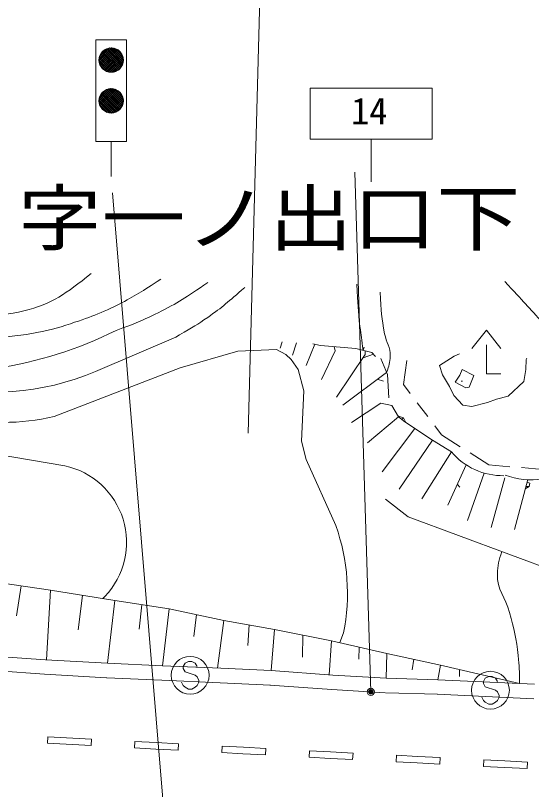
# Model space of a CAD drawing. Units: millimetres, scale not verified. Extents: x 40000 to 680000, y 20000 to 380000.
# Drawn here: x 232131 to 267582, y 283424 to 336626 of the extents above; entities that cross this region are included whole.
import ezdxf
from ezdxf.enums import TextEntityAlignment as Align

# ---------------------------------------------------------------- set-up
doc = ezdxf.new("R2010")
doc.units = ezdxf.units.MM
doc.header["$LTSCALE"] = 1000
doc.header["$PDMODE"] = 32
doc.header["$PDSIZE"] = 500
for name, color, linetype, lineweight in [('M-BGD', 7, 'Continuous', 13), ('M-BMK-HTXT', 7, 'Continuous', 13), ('M-STR-HTXT', 7, 'Continuous', 13), ('M-STR-STRC', 7, 'Continuous', 13)]:
    doc.layers.add(name, color=color, linetype=linetype, lineweight=lineweight)
doc.styles.add('ＭＳ ゴシック', font='')
doc.styles.get('ＭＳ ゴシック').set_extended_font_data('MS Gothic')

msp = doc.modelspace()

# ---------------------------------------------------------------- linework, layer by layer
at = {"layer": 'M-BGD'}
for p, q in [((263480, 313741), (264480, 314991)), ((264480, 314991), (265480, 313741)), ((243151, 314522), (237623, 312145)), ((243407, 314678), (243151, 314522)), ((250443, 314201), (250312, 313759)), ((251447, 314133), (251156, 313269)), ((252695, 314027), (252097, 312564)), ((252548, 314059), (253084, 313942)), ((253084, 313942), (255514, 313747)), ((264480, 313991), (264480, 311991)), ((243434, 312414), (247411, 313554)), ((247411, 313554), (250052, 313672)), ((250052, 313672), (250708, 313320)), ((254084, 313582), (253143, 311602)), ((254021, 313867), (254084, 313582)), ((255514, 313747), (256604, 313471)), ((256076, 313820), (256024, 313618)), ((256163, 313582), (256155, 313320)), ((256604, 313471), (256871, 313187)), ((262266, 313205), (262638, 313376)), ((250708, 313320), (251065, 312979)), ((251065, 312979), (251540, 312284)), ((256155, 313320), (254179, 310386)), ((256722, 313345), (256008, 313101)), ((257223, 313050), (257689, 311946)), ((259006, 312912), (258781, 311256)), ((261272, 312573), (262266, 313205)), ((267220, 312978), (267200, 312284)), ((267250, 313063), (267220, 312978)), ((234793, 309057), (243434, 312414)), ((261468, 311922), (261272, 312573)), ((251540, 312284), (251939, 310830)), ((257625, 312096), (254614, 309831)), ((257689, 311946), (257791, 310339)), ((261958, 311131), (261468, 311922)), ((262337, 311429), (262650, 311899)), ((262650, 311899), (262809, 312288)), ((262809, 312288), (263623, 311873)), ((263623, 311873), (263288, 311082)), ((264480, 311991), (265480, 311991)), ((267200, 312284), (267061, 311478)), ((256989, 311618), (257415, 311483)), ((258781, 311256), (259246, 310646)), ((263073, 311034), (262337, 311429)), ((262751, 311491), (262836, 311489)), ((267061, 311478), (265973, 310452)), ((251939, 310830), (251785, 307357)), ((262237, 310511), (261958, 311131)), ((263288, 311082), (263073, 311034)), ((262863, 309848), (262237, 310511)), ((265173, 310244), (264555, 310030)), ((265973, 310452), (265173, 310244)), ((257228, 309969), (255215, 308643)), ((257228, 309969), (257988, 309819)), ((257988, 309819), (258447, 309044)), ((259731, 310010), (260458, 309055)), ((263488, 309747), (262863, 309848)), ((264555, 310030), (263488, 309747)), ((258405, 309119), (258782, 308981)), ((258447, 309044), (256318, 307260)), ((258447, 309044), (258872, 308696)), ((258782, 308981), (258662, 308868)), ((258782, 308981), (258940, 308641)), ((258872, 308696), (260776, 307436)), ((259573, 308232), (257323, 305254)), ((260942, 308419), (261407, 307809)), ((261407, 307809), (262691, 306986)), ((226239, 307270), (235515, 305673)), ((251785, 307357), (252102, 306111)), ((260776, 307436), (258484, 304077)), ((260776, 307436), (262077, 306642)), ((262077, 306642), (260036, 303397)), ((263365, 306555), (264649, 305732)), ((252102, 306111), (254142, 301561)), ((263098, 305737), (261832, 302963)), ((264649, 305732), (266093, 305613)), ((266891, 305547), (268334, 305428)), ((264327, 305175), (263181, 301908)), ((262487, 304399), (262666, 304210)), ((265753, 304840), (264813, 301437)), ((267319, 304722), (266411, 301305)), ((267272, 304545), (267475, 304470)), ((267475, 304470), (267411, 304241)), ((267411, 304241), (267153, 304096)), ((267193, 304247), (267411, 304241)), ((230502, 297704), (234543, 297128)), ((232522, 297416), (232205, 295356)), ((234543, 297128), (234271, 292340)), ((234543, 297128), (238946, 296412)), ((236744, 296770), (236445, 294395)), ((238946, 296412), (238442, 292103)), ((238946, 296412), (242681, 295844)), ((240814, 296128), (240623, 294453)), ((242681, 295844), (242223, 291934)), ((242681, 295844), (246435, 295046)), ((244558, 295445), (244384, 293950)), ((246435, 295046), (246017, 291768)), ((246435, 295046), (249927, 294432)), ((248181, 294739), (248082, 293333)), ((249927, 294432), (249687, 291596)), ((249927, 294432), (253835, 293655)), ((251881, 294043), (251850, 292518)), ((254669, 294186), (254406, 293523)), ((253835, 293655), (253691, 291310)), ((253835, 293655), (257638, 292779)), ((255736, 293217), (255713, 292373)), ((234191, 292345), (230001, 292644)), ((257638, 292779), (257596, 291070)), ((257638, 292779), (261341, 291982)), ((238442, 292103), (234191, 292345)), ((242223, 291934), (238442, 292103)), ((259489, 292380), (259386, 291659)), ((234120, 291347), (229930, 291647)), ((246239, 291758), (242223, 291934)), ((249687, 291596), (246239, 291758)), ((253936, 291295), (249687, 291596)), ((261341, 291982), (261142, 290967)), ((261341, 291982), (266747, 290703)), ((262645, 291674), (262639, 291187)), ((238386, 291105), (234134, 291347)), ((242178, 290935), (238398, 291104)), ((257596, 291070), (253936, 291295)), ((261142, 290967), (257596, 291070)), ((246195, 290759), (242179, 290935)), ((249640, 290597), (246192, 290759)), ((253865, 290297), (249616, 290598)), ((267778, 290655), (261142, 290967)), ((257535, 290072), (253875, 290296)), ((261113, 289967), (257567, 290070)), ((267731, 289656), (261095, 289968))]:
    msp.add_line(p, q, dxfattribs=at)
msp.add_lwpolyline([(257554, 303389), (259117, 302175), (269479, 298328), (271784, 299173)], dxfattribs=at)
for centre, radius, start, end in [((230127, 332902), 18402, 256.0453, 286.1971), ((226629, 339955), 27893, 278.54, 296.4132), ((230659, 328655), 17918, 255.2063, 292.8707), ((231278, 324318), 15661, 257.1192, 282.9684), ((265605, 309595), 4601, 219.9342, 271.0445), ((234377, 300411), 5384, 316.4606, 77.796), ((267592, 310058), 5343, 249.9634, 305.959), ((240999, 296914), 13940, 348.7149, 19.4682), ((231994, 302939), 8853, 313.7686, 315.218)]:
    msp.add_arc(centre, radius, start, end, dxfattribs=at)
for points, knots in [([(218876, 318706), (222635, 317360), (223962, 316725), (227393, 316397), (229457, 316201), (230689, 315812), (232699, 316317), (234705, 316821), (235578, 317506), (237329, 318883)], [0, 0, 0, 0, 1, 1, 1, 2, 2, 2, 3, 3, 3, 3]), ([(235260, 315230), (237122, 315845), (237728, 316019), (239202, 316767), (240379, 317364), (240804, 317626), (242105, 318498)], [0, 0, 0, 0, 1, 1, 1, 2, 2, 2, 2]), ([(239037, 314974), (240408, 315475), (240829, 315647), (241926, 316189), (243330, 316882), (243802, 317230), (245345, 318277)], [0, 0, 0, 0, 1, 1, 1, 2, 2, 2, 2]), ([(255589, 318159), (255657, 316767), (255661, 316379), (255796, 315247), (255872, 314609), (255898, 314392), (256024, 313618)], [0, 0, 0, 0, 1, 1, 1, 2, 2, 2, 2]), ([(265746, 318332), (267041, 316946), (267376, 316589), (268401, 315454), (269340, 314412), (269948, 313893), (270783, 312766), (271354, 311995), (271819, 311616), (272118, 310703), (272302, 310143), (272358, 309877), (272405, 309220)], [0, 0, 0, 0, 1, 1, 1, 2, 2, 2, 3, 3, 3, 4, 4, 4, 4]), ([(243407, 314678), (244333, 315204), (244604, 315375), (245334, 315877), (246388, 316601), (246723, 316925), (247876, 317939)], [0, 0, 0, 0, 1, 1, 1, 2, 2, 2, 2]), ([(257625, 312096), (257797, 312554), (257851, 312767), (257870, 313213), (257898, 313828), (257615, 314141), (257492, 314745), (257266, 315848), (257272, 316268), (257191, 317613)], [0, 0, 0, 0, 1, 1, 1, 2, 2, 2, 3, 3, 3, 3]), ([(266747, 290703), (266760, 291595), (266744, 291877), (266674, 292625), (266564, 293804), (266363, 294448), (266068, 295594), (265799, 296639), (265196, 297151), (265238, 298229), (265262, 298849), (265314, 299156), (265542, 299789)], [0, 0, 0, 0, 1, 1, 1, 2, 2, 2, 3, 3, 3, 4, 4, 4, 4])]:
    msp.add_open_spline(points, degree=3, knots=knots, dxfattribs=at)
at = {"layer": 'M-STR-HTXT'}
msp.add_line((248111, 307914), (249118, 345033), dxfattribs=at)
at = {"layer": 'M-STR-STRC'}
for p, q in [((237656, 334964), (239756, 334964)), ((237656, 327964), (237656, 334964)), ((239756, 334964), (239756, 327964)), ((237867, 333522), (238743, 334398)), ((237873, 333669), (238596, 334392)), ((237882, 333395), (238870, 334383)), ((237912, 333284), (238981, 334353)), ((237921, 333859), (238406, 334344)), ((237954, 333185), (239080, 334311)), ((238006, 333095), (239170, 334259)), ((238066, 333014), (239251, 334199)), ((239307, 332973), (238119, 334161)), ((238136, 332942), (239323, 334129)), ((239373, 333049), (238195, 334226)), ((239430, 333133), (238280, 334283)), ((239477, 333227), (238374, 334331)), ((239514, 333332), (238478, 334368)), ((239538, 333449), (238595, 334392)), ((239545, 333583), (238730, 334399)), ((239525, 333745), (238892, 334378)), ((239435, 333977), (239123, 334288)), ((238842, 332731), (237877, 333696)), ((238957, 332758), (237904, 333810)), ((239059, 332797), (237944, 333912)), ((239150, 332847), (237993, 334004)), ((239233, 332906), (238052, 334087)), ((238214, 332879), (239386, 334051)), ((238300, 332824), (239441, 333965)), ((238396, 332778), (239487, 333869)), ((238503, 332744), (239521, 333762)), ((238624, 332723), (239542, 333641)), ((238712, 332719), (237866, 333566)), ((238558, 332733), (237879, 333411)), ((238351, 332798), (237944, 333204)), ((238763, 332721), (239544, 333502)), ((238935, 332751), (239514, 333330)), ((239220, 332895), (239370, 333045)), ((237866, 330773), (238693, 331600)), ((237874, 330640), (238825, 331591)), ((237884, 330932), (238533, 331582)), ((237900, 330524), (238942, 331566)), ((237937, 330420), (239045, 331528)), ((237964, 331154), (238312, 331502)), ((237986, 330327), (239138, 331480)), ((239446, 330363), (238309, 331500)), ((239490, 330460), (238406, 331545)), ((239524, 330569), (238515, 331578)), ((239543, 330691), (238637, 331597)), ((239543, 330833), (238778, 331597)), ((239508, 331009), (238954, 331562)), ((252367, 331629), (260767, 331629)), ((252367, 328129), (252367, 331629)), ((260767, 331629), (260767, 328129)), ((238881, 329938), (237884, 330935)), ((238991, 329970), (237916, 331045)), ((239090, 330013), (237959, 331144)), ((239178, 330066), (238011, 331233)), ((238043, 330243), (239222, 331422)), ((239258, 330127), (238073, 331312)), ((238110, 330168), (239297, 331356)), ((239329, 330197), (238143, 331384)), ((238184, 330101), (239364, 331281)), ((239392, 330276), (238222, 331446)), ((238267, 330043), (239422, 331198)), ((238360, 329994), (239471, 331106)), ((238463, 329956), (239510, 331003)), ((238757, 329921), (237867, 330811)), ((238612, 329925), (237871, 330666)), ((238428, 329967), (237913, 330482)), ((238578, 329930), (239536, 330888)), ((238710, 329920), (239546, 330756)), ((238867, 329936), (239530, 330599)), ((239081, 330009), (239457, 330384)), ((239756, 327964), (237656, 327964)), ((238706, 327964), (238706, 325550)), ((260767, 328129), (252367, 328129)), ((256567, 328129), (256567, 325197)), ((255443, 325861), (256538, 290133)), ((243584, 266703), (238805, 324431)), ((243777, 292105), (243659, 291869)), ((244013, 292223), (243777, 292105)), ((244250, 292223), (244013, 292223)), ((244486, 292105), (244250, 292223)), ((244604, 291869), (244486, 292105)), ((243659, 291869), (243659, 291751)), ((243659, 291751), (243777, 291514)), ((243777, 291514), (244486, 291278)), ((244486, 291278), (244604, 291160)), ((244604, 291160), (244722, 290923)), ((264407, 291075), (264289, 290839)), ((264644, 291193), (264407, 291075)), ((264880, 291193), (264644, 291193)), ((265116, 291075), (264880, 291193)), ((265235, 290839), (265116, 291075)), ((243659, 290569), (243540, 290805)), ((243777, 290451), (243659, 290569)), ((244604, 290569), (244486, 290451)), ((244722, 290805), (244604, 290569)), ((244722, 290923), (244722, 290805)), ((264289, 290839), (264289, 290720)), ((264289, 290720), (264407, 290484)), ((244013, 290332), (243777, 290451)), ((244250, 290332), (244013, 290332)), ((244486, 290451), (244250, 290332)), ((264407, 290484), (265116, 290248)), ((265116, 290248), (265235, 290129)), ((265235, 290129), (265353, 289893)), ((264289, 289539), (264171, 289775)), ((264407, 289420), (264289, 289539)), ((265235, 289539), (265116, 289420)), ((265353, 289775), (265235, 289539)), ((265353, 289893), (265353, 289775)), ((264644, 289302), (264407, 289420)), ((264880, 289302), (264644, 289302)), ((265116, 289420), (264880, 289302)), ((234325, 286602), (234349, 287051)), ((237345, 286891), (234349, 287051)), ((237321, 286441), (237345, 286891)), ((237321, 286441), (234325, 286602)), ((240316, 286281), (240340, 286731)), ((243312, 286121), (243336, 286571)), ((246308, 285961), (246332, 286411)), ((249304, 285802), (249328, 286251)), ((252299, 285643), (252323, 286092)), ((255295, 285485), (255319, 285934)), ((258291, 285327), (258315, 285777)), ((261287, 285171), (261311, 285620)), ((264283, 285016), (264307, 285465)), ((267279, 284862), (267303, 285311))]:
    msp.add_line(p, q, dxfattribs=at)
for points in [[(240316, 286281), (241771, 286203), (243312, 286121)], [(240340, 286731), (241795, 286653), (243336, 286571)], [(246332, 286411), (247785, 286333), (249328, 286251)], [(246308, 285961), (247761, 285884), (249304, 285802)], [(252323, 286092), (253773, 286015), (255319, 285934)], [(258315, 285777), (259759, 285701), (261311, 285620)], [(252299, 285643), (253749, 285566), (255295, 285485)], [(258291, 285327), (259735, 285252), (261287, 285171)], [(264307, 285465), (265743, 285391), (267303, 285311)], [(264283, 285016), (265720, 284942), (267279, 284862)]]:
    msp.add_lwpolyline(points, dxfattribs=at)
for centre, radius in [((238706, 333559), 840), ((238706, 330760), 840), ((244131, 291278), 1300), ((264762, 290248), 1300), ((256538, 290133), 150), ((256538, 290133), 120), ((256538, 290133), 90), ((256538, 290133), 60), ((256538, 290133), 30)]:
    msp.add_circle(centre, radius, dxfattribs=at)
msp.add_point((256538, 290133), dxfattribs=at)

# ---------------------------------------------------------------- texts
at = {"layer": 'M-BMK-HTXT', "style": 'ＭＳ ゴシック', "width": 1.15}
msp.add_text('字一ノ出口下', height=3666, dxfattribs=at).set_placement((249547, 319766), align=Align.BOTTOM_CENTER)
at = {"layer": 'M-STR-STRC', "style": 'ＭＳ ゴシック'}
msp.add_text('14', height=1833, dxfattribs=at).set_placement((255190, 328592), align=Align.BOTTOM_LEFT)

doc.saveas('drawing.dxf')
